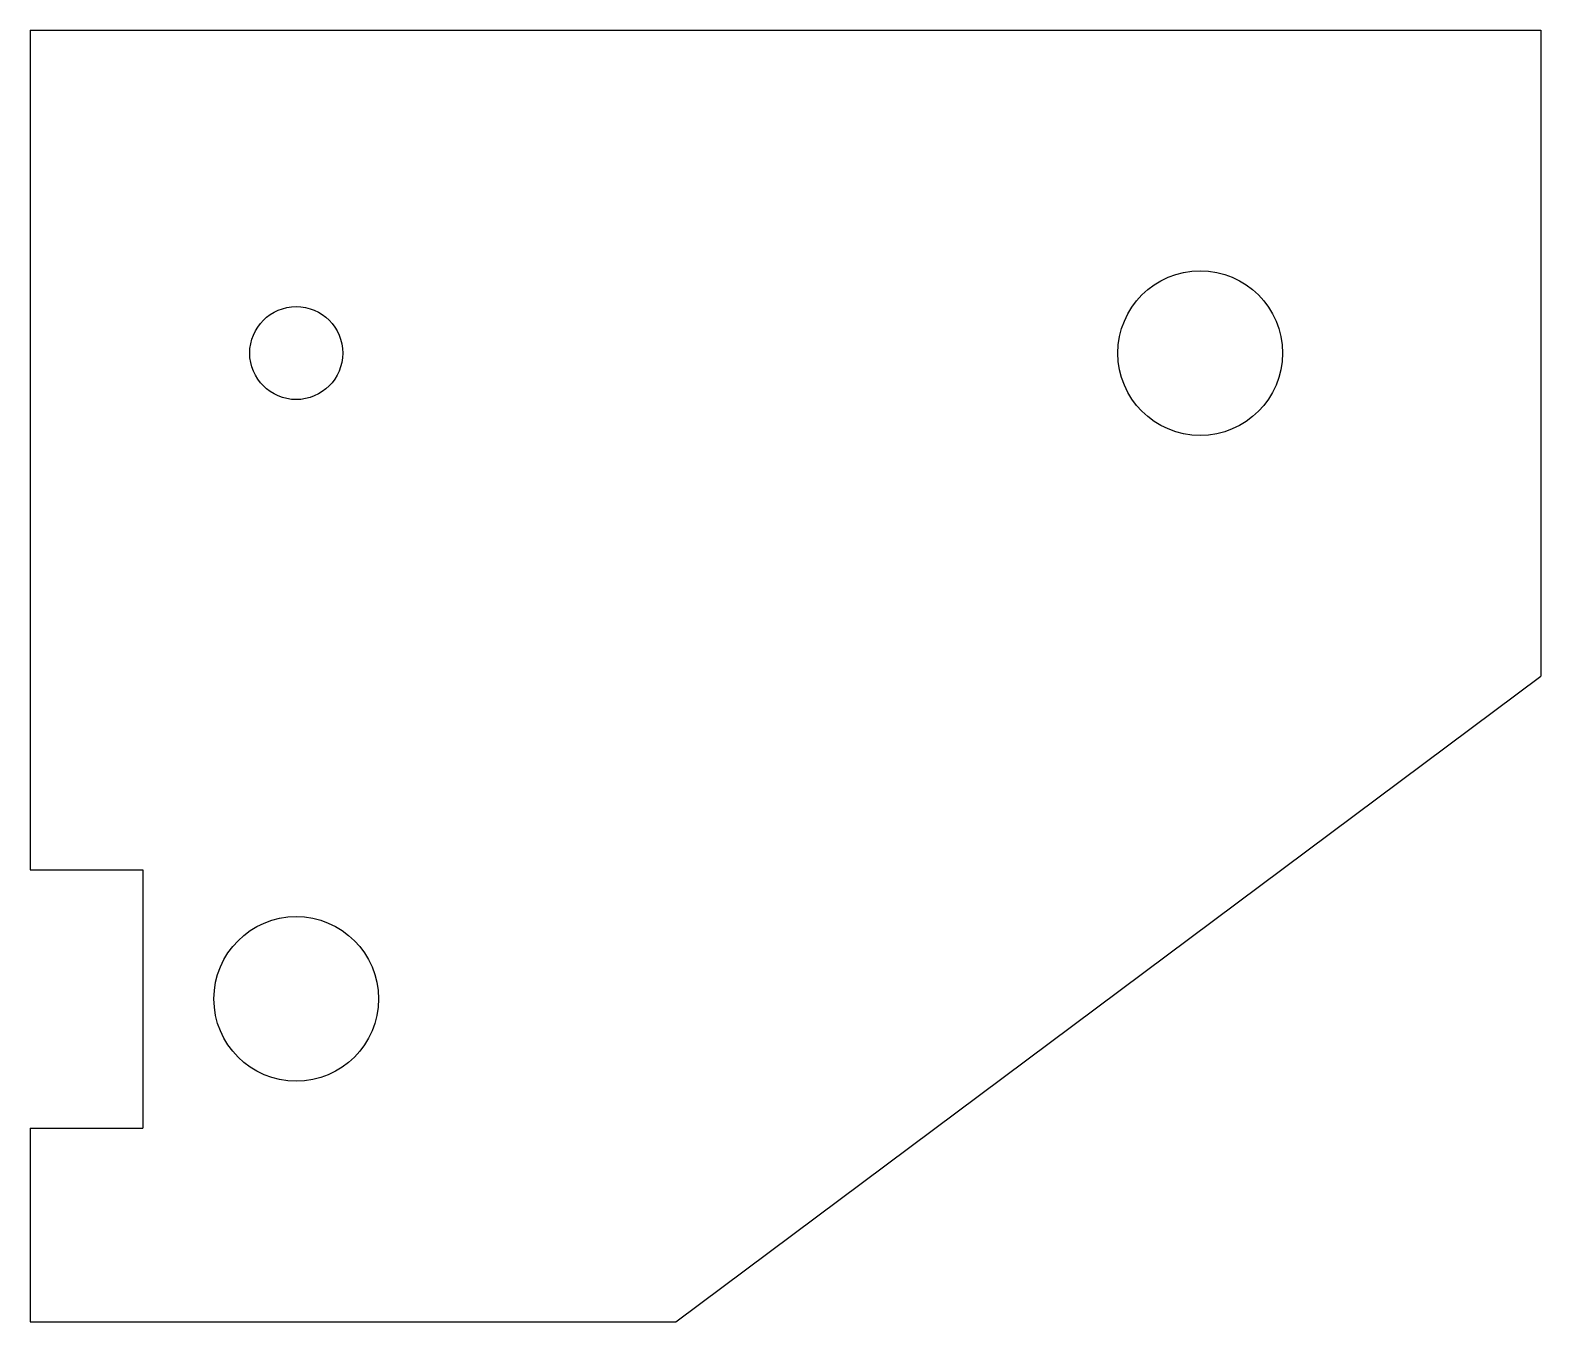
# Model space of a CAD drawing. Header units: millimetres. Extents: x -8.2 to 38.5, y -30 to 10.
import ezdxf

# ---------------------------------------------------------------- set-up
doc = ezdxf.new("R2010")
doc.units = ezdxf.units.MM

msp = doc.modelspace()

# ---------------------------------------------------------------- linework, layer by layer
at = {"color": 7, "linetype": 'Continuous', "lineweight": 25}
for p, q in [((-8.24, 10), (-8.24, -16)), ((-8.24, 10), (38.55, 10)), ((38.55, 10), (38.55, -10)), ((11.76, -30), (38.55, -10)), ((-8.24, -16), (-4.75, -16)), ((-4.75, -16), (-4.75, -24)), ((-8.24, -24), (-8.24, -30)), ((-8.24, -24), (-4.75, -24)), ((-8.24, -30), (11.76, -30))]:
    msp.add_line(p, q, dxfattribs=at)
for centre, radius in [((28, 0), 2.55), ((0, 0), 1.44), ((0, -20), 2.55)]:
    msp.add_circle(centre, radius, dxfattribs=at)

doc.saveas('drawing.dxf')
